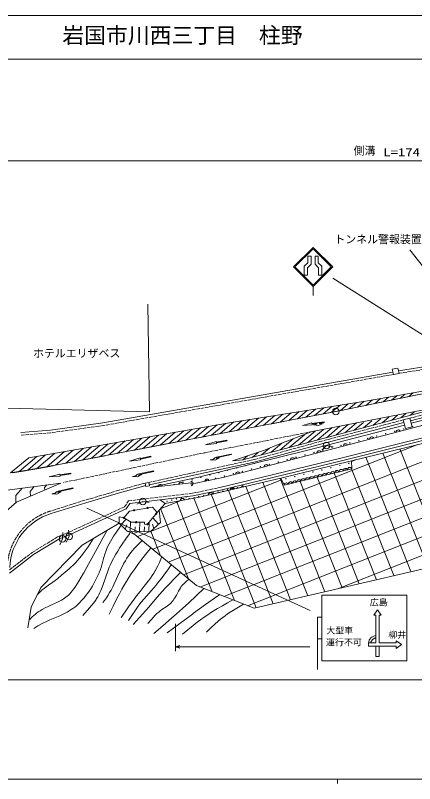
# Model space of a CAD drawing. Units: millimetres, scale not verified. Extents: x -141270 to 498730, y -17600 to 342400.
# Drawn here: x 212992 to 304418, y 166400 to 342400 of the extents above; entities that cross this region are included whole.
import ezdxf
from ezdxf.enums import TextEntityAlignment as Align

# ---------------------------------------------------------------- set-up
doc = ezdxf.new("R2010")
doc.units = ezdxf.units.MM
doc.header["$LTSCALE"] = 1000
doc.linetypes.add('CHAIN', pattern=[18.5, 12, -1.5, 3.5, -1.5])
doc.linetypes.add('USER1', pattern=[1, 0.8, -0.2])
for name, color, linetype, lineweight in [('M-BGD', 7, 'Continuous', 13), ('M-BMK-LINE', 2, 'CHAIN', 13), ('M-BMK-SRVR', 3, 'Continuous', 13), ('M-STR-HTXT', 7, 'Continuous', 13), ('M-STR-STRC', 7, 'Continuous', 13), ('M-TTL', 2, 'Continuous', 13), ('M-TTL-BAND', 7, 'Continuous', 13), ('M-TTL-LINE', 7, 'Continuous', 13), ('M-TTL-TXT', 7, 'Continuous', 13)]:
    doc.layers.add(name, color=color, linetype=linetype, lineweight=lineweight)
doc.layers.add('M-BMK-HTXT', color=7, linetype='Continuous')
doc.styles.add('ＭＳ ゴシック', font='')
doc.styles.get('ＭＳ ゴシック').set_extended_font_data('MS Gothic')

# ---------------------------------------------------------------- blocks, each defined once
blk = doc.blocks.new('BUHIN1')
at = {"color": 7, "linetype": 'Continuous', "lineweight": 13}
blk.add_lwpolyline([(0, 500), (115, 460), (212, 400), (322, 305), (382, 195), (418, 78), (418, -78), (382, -195), (322, -305), (212, -402), (115, -462), (0, -500)], dxfattribs=at)
blk = doc.blocks.new('BUHIN2')
at = {"color": 7, "linetype": 'Continuous', "lineweight": 13}
blk.add_lwpolyline([(0, -500), (115, -462.5), (212.5, -402.5), (322.5, -305), (382.5, -195), (420, -77.5), (420, 77.5), (382.5, 195), (322.5, 305), (212.5, 402.5), (115, 460), (0, 500)], dxfattribs=at)
blk = doc.blocks.new('BUHIN6')
at = {"color": 7, "linetype": 'Continuous', "lineweight": 13}
blk.add_lwpolyline([(-288, -1000), (0, 0), (285, -1000)], dxfattribs=at)
blk = doc.blocks.new('BUHIN8')
at = {"color": 3, "linetype": 'Continuous', "lineweight": 13}
for radius in [750, 22.5]:
    blk.add_circle((0, 0), radius, dxfattribs=at)
blk = doc.blocks.new('BUHIN9')
at = {"color": 7, "linetype": 'Continuous', "lineweight": 13}
blk.add_circle((0, 0), 750, dxfattribs=at)
blk = doc.blocks.new('BUHIN10')
at = {"color": 7, "linetype": 'Continuous', "lineweight": 13}
for radius in [150, 132, 115, 96.8, 79.5, 58.5, 40.5, 23.2, 4.5]:
    blk.add_circle((0, 0), radius, dxfattribs=at)

msp = doc.modelspace()

# ---------------------------------------------------------------- linework, layer by layer
at = {"layer": 'M-BGD'}
for p, q in [((243742, 251588), (243319, 276202)), ((300720, 261005), (309640, 262343)), ((232994, 249023), (299446, 260659)), ((299307, 261349), (300598, 261610)), ((299555, 260122), (299307, 261349)), ((300598, 261610), (300846, 260383)), ((303485, 249526), (345647, 260582)), ((293591, 254095), (320383, 258777)), ((300846, 260383), (299555, 260122)), ((318151, 258189), (288699, 252093)), ((333898, 255743), (267402, 238266)), ((299139, 254254), (300333, 255273)), ((301098, 254659), (302199, 255599)), ((303056, 255064), (304064, 255925)), ((262870, 249241), (293591, 254095)), ((265079, 240558), (315122, 253860)), ((289364, 252231), (291084, 253699)), ((291305, 252632), (292889, 253984)), ((293264, 253038), (294737, 254295)), ((295222, 253443), (296602, 254621)), ((297181, 253848), (298468, 254947)), ((303635, 248955), (325854, 254772)), ((211046, 252433), (243742, 251588)), ((288699, 252093), (221756, 239274)), ((277563, 249961), (279867, 251927)), ((279528, 250337), (281737, 252222)), ((306525, 252050), (280957, 247052)), ((281492, 250713), (283606, 252517)), ((283456, 251089), (285476, 252813)), ((285420, 251465), (287345, 253108)), ((287384, 251841), (289215, 253403)), ((335094, 252797), (287854, 241016)), ((287997, 240433), (335230, 252213)), ((247946, 217162), (334394, 251325)), ((251455, 214248), (342446, 250206)), ((265778, 247704), (268650, 250154)), ((267742, 248080), (270519, 250450)), ((269707, 248456), (272389, 250745)), ((271671, 248832), (274258, 251040)), ((273635, 249208), (276128, 251336)), ((275599, 249584), (277997, 251631)), ((294845, 248470), (296589, 249959)), ((296971, 249036), (298532, 250368)), ((299098, 249601), (300476, 250777)), ((301224, 250166), (302419, 251186)), ((301800, 249750), (303321, 250150)), ((303321, 250150), (303842, 248168)), ((303350, 250731), (304362, 251595)), ((216076, 241024), (262870, 249241)), ((220999, 247371), (232994, 249023)), ((253993, 245447), (257291, 248262)), ((255957, 245823), (259209, 248598)), ((257921, 246199), (261127, 248935)), ((259885, 246575), (263041, 249268)), ((261850, 246951), (264911, 249564)), ((263814, 247328), (266780, 249859)), ((278732, 248453), (280884, 249018)), ((278732, 248453), (280961, 248570)), ((279989, 242757), (302114, 248556)), ((280908, 248868), (280884, 249018)), ((283693, 249301), (280908, 248868)), ((282083, 248898), (280934, 248719)), ((280934, 248719), (280961, 248570)), ((281298, 248601), (282052, 248730)), ((282397, 248463), (281298, 248601)), ((282052, 248730), (282083, 248898)), ((282397, 248463), (283468, 248936)), ((282638, 248814), (282669, 248989)), ((282638, 248814), (283468, 248936)), ((283716, 249152), (282669, 248989)), ((282867, 244184), (301964, 249127)), ((283716, 249152), (283693, 249301)), ((284214, 245645), (287322, 248297)), ((286341, 246210), (289221, 248668)), ((288467, 246775), (291119, 249039)), ((327521, 249530), (289966, 240367)), ((290593, 247340), (292703, 249141)), ((292719, 247905), (294646, 249550)), ((302322, 247768), (301800, 249750)), ((302114, 248556), (302322, 247768)), ((303842, 248168), (302322, 247768)), ((302322, 247768), (303842, 248168)), ((303842, 248168), (303635, 248955)), ((214228, 246837), (220999, 247371)), ((244172, 243566), (247700, 246578)), ((246136, 243942), (249618, 246914)), ((248100, 244318), (251537, 247251)), ((250063, 244693), (253455, 247588)), ((252029, 245071), (255373, 247925)), ((280957, 247052), (272763, 243958)), ((275710, 243384), (279255, 246410)), ((277836, 243949), (281625, 247183)), ((279962, 244514), (283524, 247554)), ((282088, 245080), (285423, 247925)), ((234351, 241685), (238110, 244893)), ((236315, 242062), (240028, 245230)), ((238279, 242438), (241946, 245567)), ((240243, 242814), (243864, 245904)), ((242208, 243190), (245782, 246241)), ((255245, 211444), (340592, 245172)), ((256559, 244028), (258962, 244755)), ((258962, 244755), (258992, 244608)), ((258992, 244608), (261440, 245114)), ((261471, 244967), (259023, 244461)), ((261440, 245114), (261471, 244967)), ((273584, 242819), (276629, 245418)), ((224530, 239805), (228519, 243209)), ((226494, 240181), (230437, 243546)), ((228458, 240557), (232355, 243883)), ((230422, 240933), (234273, 244220)), ((232387, 241309), (236191, 244557)), ((244436, 220076), (305167, 244076)), ((259053, 244314), (256559, 244028)), ((259023, 244461), (259053, 244314)), ((267984, 240101), (282867, 244184)), ((269331, 241689), (271199, 243283)), ((272763, 243958), (270009, 242768)), ((271457, 242254), (274004, 244427)), ((284255, 243831), (283157, 242808)), ((284255, 243831), (285733, 243578)), ((301052, 243072), (311432, 216805)), ((213852, 237897), (217891, 241343)), ((215827, 238216), (219905, 241697)), ((217801, 238535), (221920, 242051)), ((220184, 238974), (224274, 242464)), ((222163, 239351), (226208, 242803)), ((241578, 240892), (244022, 241416)), ((244054, 241269), (241609, 240745)), ((244022, 241416), (244054, 241269)), ((254889, 236597), (279989, 242757)), ((259022, 241180), (259004, 241177)), ((262415, 241913), (259022, 241180)), ((259271, 241081), (262447, 241767)), ((262447, 241767), (262415, 241913)), ((270009, 242768), (262733, 240320)), ((265079, 240558), (266145, 241468)), ((267205, 241124), (268562, 242282)), ((293207, 241158), (303558, 214964)), ((297129, 242115), (307495, 215885)), ((211878, 237577), (216076, 241024)), ((239149, 240295), (241546, 241039)), ((241641, 240599), (239149, 240295)), ((241546, 241039), (241578, 240892)), ((241609, 240745), (241641, 240599)), ((243657, 234834), (267984, 240101)), ((258373, 240733), (257591, 240564)), ((257591, 240564), (258730, 240503)), ((258730, 240503), (259742, 241029)), ((259742, 241029), (258960, 240860)), ((260704, 209301), (338267, 239952)), ((262733, 240320), (265079, 240558)), ((287854, 241016), (264261, 235279)), ((264400, 234695), (287997, 240433)), ((273759, 236346), (289966, 240367)), ((289966, 240367), (290040, 238542)), ((289966, 240367), (290040, 238542)), ((289972, 240221), (290944, 240606)), ((217373, 238466), (211878, 237577)), ((221756, 239274), (217373, 238466)), ((244651, 238072), (241257, 237342)), ((241505, 237242), (244682, 237926)), ((244682, 237926), (244651, 238072)), ((267402, 238266), (260473, 236508)), ((290040, 238542), (274524, 234743)), ((290040, 238542), (274524, 234743)), ((289948, 238519), (299621, 214043)), ((220729, 236715), (223168, 237308)), ((223235, 236863), (220729, 236715)), ((223168, 237308), (223190, 237160)), ((223190, 237160), (225663, 237531)), ((225685, 237382), (223213, 237012)), ((223213, 237012), (223235, 236863)), ((225663, 237531), (225685, 237382)), ((240608, 236896), (239825, 236727)), ((239825, 236727), (240964, 236665)), ((240964, 236665), (241976, 237190)), ((241976, 237190), (241194, 237022)), ((241257, 237342), (241239, 237338)), ((243840, 234227), (254889, 236597)), ((243948, 224184), (273912, 236025)), ((260473, 236508), (253248, 234969)), ((273759, 236346), (255182, 232061)), ((273616, 236313), (283872, 210360)), ((274524, 234743), (273759, 236346)), ((274524, 234743), (273759, 236346)), ((282105, 236599), (291747, 212201)), ((286027, 237559), (295684, 213122)), ((223373, 235233), (209267, 233375)), ((213219, 230847), (223373, 235233)), ((217330, 234437), (216393, 233348)), ((220203, 234815), (219658, 234214)), ((219658, 234214), (219705, 233648)), ((226175, 234137), (222781, 233408)), ((226207, 233990), (226175, 234137)), ((236822, 233025), (242831, 234672)), ((242729, 235270), (243559, 235412)), ((242861, 234492), (242729, 235270)), ((243691, 234633), (242861, 234492)), ((243559, 235412), (243691, 234633)), ((253224, 235280), (243840, 234227)), ((253248, 234969), (253224, 235280)), ((265190, 234369), (255182, 232061)), ((264261, 235279), (259831, 234246)), ((259967, 233662), (265116, 234869)), ((259967, 233662), (264400, 234695)), ((265116, 234869), (265190, 234369)), ((265733, 234494), (275998, 208518)), ((266163, 207157), (335943, 234733)), ((269674, 235404), (279935, 209439)), ((278184, 235639), (287810, 211280)), ((213114, 232388), (213080, 230726)), ((214530, 234068), (213114, 232388)), ((216393, 233348), (216420, 232230)), ((222132, 232962), (221350, 232794)), ((221350, 232794), (222488, 232732)), ((222488, 232732), (223501, 233256)), ((223501, 233256), (222718, 233088)), ((222781, 233408), (222764, 233405)), ((223030, 233308), (226207, 233990)), ((229102, 230736), (236822, 233025)), ((253614, 232320), (239232, 230605)), ((246140, 231429), (253614, 232320)), ((259967, 233662), (253614, 232320)), ((253614, 232320), (259967, 233662)), ((257849, 232676), (268124, 206676)), ((261791, 233585), (272061, 207597)), ((210387, 228379), (213219, 230847)), ((221178, 228266), (229102, 230736)), ((239232, 230605), (238374, 229319)), ((242163, 231025), (240782, 230439)), ((242163, 231025), (243645, 230791)), ((247278, 230601), (245886, 229029)), ((247278, 230601), (246140, 231429)), ((246189, 229370), (251078, 231303)), ((255182, 232061), (247278, 230601)), ((255182, 232061), (247278, 230601)), ((249878, 231081), (258077, 210332)), ((253886, 231821), (263168, 208333)), ((238374, 229319), (225675, 223546)), ((229362, 229504), (280531, 206052)), ((243202, 225779), (245886, 229029)), ((245886, 229029), (246204, 226238)), ((245886, 229029), (246204, 226238)), ((246233, 229420), (252607, 213292)), ((287004, 211092), (333618, 229513)), ((236757, 226053), (236772, 227545)), ((236772, 227545), (237796, 227298)), ((237796, 227298), (239492, 226273)), ((245772, 225845), (244453, 227294)), ((236757, 226053), (228323, 220999)), ((238609, 224224), (236757, 226053)), ((237118, 225696), (238362, 226956)), ((238110, 224717), (238486, 225686)), ((239302, 224206), (239360, 226353)), ((239492, 226273), (242530, 226273)), ((241450, 224148), (241507, 226273)), ((242530, 226273), (242530, 225814)), ((242530, 225814), (243202, 225779)), ((243575, 224090), (243635, 226304)), ((246204, 226238), (243837, 224083)), ((246204, 226238), (243837, 224083)), ((244708, 224876), (244376, 225837)), ((225675, 223546), (222931, 222383)), ((223816, 222467), (223888, 223965)), ((225325, 223009), (225176, 224501)), ((243837, 224083), (238609, 224224)), ((238609, 224224), (240345, 223472)), ((243837, 224083), (238609, 224224)), ((239696, 224195), (239906, 223662)), ((239906, 223662), (241156, 224156)), ((240376, 224177), (240405, 225245)), ((240926, 222990), (243702, 224087)), ((242513, 224119), (242542, 225204)), ((243987, 224219), (246205, 218607)), ((222931, 222383), (217172, 218856)), ((223816, 222467), (223160, 221118)), ((225325, 223009), (224609, 221690)), ((240345, 223472), (254461, 211752)), ((228323, 220999), (218808, 211310)), ((267663, 206568), (329880, 221120)), ((217172, 218856), (211653, 214613)), ((218808, 211310), (216612, 206849)), ((254461, 211752), (267663, 206568)), ((216612, 206849), (215880, 202074))]:
    msp.add_line(p, q, dxfattribs=at)
at = {"layer": 'M-BGD', "linetype": 'USER1'}
for p, q in [((300840, 260417), (309729, 261750)), ((345496, 261162), (303332, 250106)), ((299551, 260141), (233087, 248430)), ((233087, 248430), (221063, 246774)), ((282713, 244763), (301814, 249708)), ((221063, 246774), (214275, 246239)), ((280957, 247052), (256409, 242218)), ((267841, 240684), (282713, 244763)), ((256409, 242218), (224041, 235391)), ((243559, 235412), (267841, 240684)), ((242730, 235266), (236658, 233602)), ((253516, 232913), (259843, 234249)), ((236658, 233602), (228927, 231310)), ((238886, 231168), (253516, 232913)), ((228927, 231310), (221000, 228839)), ((237970, 229794), (238886, 231168)), ((225434, 224096), (237970, 229794)), ((222656, 222918), (225434, 224096)), ((216832, 219351), (222656, 222918)), ((211684, 215394), (216832, 219351))]:
    msp.add_line(p, q, dxfattribs=at)
at = {"layer": 'M-BGD'}
msp.add_lwpolyline([(237796, 227298), (239140, 228820), (244366, 229756), (245436, 228484), (243202, 225779), (242530, 225814), (242530, 226273), (239492, 226273)], close=True, dxfattribs=at)
for points in [[(217185, 201975), (218141, 202518), (219113, 203048), (220112, 203544), (220886, 203888), (221669, 204214), (223208, 204859), (223789, 205126), (224371, 205415), (224854, 205677), (225327, 205955), (225795, 206259), (226185, 206536), (226571, 206836), (226968, 207170), (227361, 207527), (227769, 207927), (228170, 208349), (228722, 208973), (229134, 209478), (229529, 209994), (229901, 210514), (230257, 211044), (230631, 211646), (230975, 212246), (231301, 212855), (231605, 213465), (231890, 214083), (232149, 214691), (232393, 215315), (232611, 215928), (232810, 216547), (232879, 216778), (233210, 217994), (233562, 219210), (233600, 219323), (233775, 219808), (233969, 220285), (234197, 220792), (234447, 221299), (234749, 221861), (235070, 222415), (235481, 223081), (235912, 223740), (237210, 225606)], [(216270, 204023), (216764, 204505), (217279, 204978), (217507, 205172), (217867, 205456), (218248, 205730), (218673, 206011), (219110, 206274), (219849, 206674), (220539, 207009), (221247, 207330), (222632, 207955), (223102, 208184), (223571, 208435), (223924, 208645), (224265, 208871), (224576, 209104), (224857, 209340), (225133, 209598), (225438, 209915), (225736, 210253), (225990, 210562), (226364, 211047), (226727, 211551), (227135, 212156), (227527, 212772), (228077, 213690), (228611, 214619), (228641, 214671), (229771, 216686), (230883, 218709), (233915, 224350)], [(228425, 204944), (229995, 206683), (230434, 207202), (230865, 207741), (231174, 208158), (231473, 208594), (231606, 208804), (231854, 209224), (232085, 209654), (232330, 210156), (232557, 210668), (233006, 211815), (234236, 215293), (234506, 215958), (234799, 216625), (235114, 217293), (235448, 217952), (235636, 218305), (236022, 218994), (236430, 219681), (236928, 220477), (237449, 221271), (238264, 222461), (239101, 223648), (239299, 223925)], [(218029, 209727), (218585, 210261), (219154, 210779), (219583, 211137), (220054, 211491), (220545, 211836), (221572, 212550), (222129, 212972), (222682, 213415), (223560, 214141), (224420, 214854), (225274, 215588), (225725, 215997), (226232, 216480), (226732, 216985), (227211, 217496), (227676, 218022), (228118, 218552), (228551, 219103), (228773, 219399), (229221, 220024), (229657, 220668), (230821, 222496)], [(242034, 222070), (241317, 221385), (240615, 220687), (240197, 220244), (239788, 219782), (239515, 219451), (239187, 219024), (238875, 218584), (238504, 218015), (238173, 217467), (237855, 216900), (237499, 216217), (237155, 215516), (236905, 214981), (235633, 212208), (235273, 211473), (234895, 210747), (234579, 210180), (234240, 209615), (234230, 209599), (233823, 208973), (233394, 208350), (233055, 207869)], [(234491, 205241), (235359, 207023), (236244, 208794), (236807, 209877), (237386, 210949), (237887, 211836), (238405, 212714), (238478, 212833), (238986, 213647), (239516, 214459), (240386, 215717), (241040, 216613), (241716, 217504), (242784, 218863), (243873, 220218), (244030, 220412)], [(237205, 204435), (238113, 205789), (239043, 207139), (240005, 208464), (240766, 209453), (241550, 210438), (242487, 211609), (243410, 212793), (243440, 212833), (243904, 213459), (244352, 214096), (244680, 214596), (244997, 215114), (245052, 215208), (245341, 215732), (245616, 216275), (245986, 217062), (246339, 217858), (246542, 218327)], [(238859, 203756), (239658, 204955), (240473, 206141), (240992, 206863), (241526, 207572), (241828, 207955), (242406, 208656), (243006, 209351), (244126, 210616), (245230, 211893), (245306, 211985), (245878, 212692), (246433, 213412), (247159, 214392), (247875, 215392), (248685, 216548)], [(239962, 202823), (241433, 204444), (242889, 206079), (243525, 206810), (245019, 208568), (246535, 210319), (246621, 210415), (247396, 211263), (248193, 212104), (249492, 213432), (250814, 214754), (250828, 214768)], [(252726, 213192), (252259, 212823), (251800, 212434), (251539, 212188), (251285, 211922), (251194, 211817), (250986, 211553), (250787, 211268), (250545, 210877), (250319, 210475), (250183, 210218), (249863, 209605), (249522, 208996), (249302, 208652), (249099, 208366), (248880, 208092), (248651, 207838), (248401, 207591), (248160, 207380), (247845, 207136), (247509, 206902), (246562, 206271), (246186, 205992), (245822, 205698), (245419, 205343), (245028, 204972), (244537, 204472), (244058, 203956), (243299, 203106)], [(244704, 200804), (246749, 202547), (248780, 204304), (249873, 205270), (251289, 206549), (252691, 207844), (256139, 211093)], [(247772, 200970), (250658, 203119), (253563, 205257), (253782, 205416), (256555, 207414), (259348, 209402), (259739, 209680)], [(251241, 200628), (252452, 201639), (253675, 202634), (254612, 203364), (255390, 203942), (256189, 204510), (257032, 205085), (257894, 205648), (259254, 206491), (260409, 207170), (261574, 207831), (262761, 208493)], [(256762, 201116), (257739, 202056), (258728, 202979), (259347, 203531), (259986, 204074), (261013, 204879), (261588, 205290), (262175, 205684), (262933, 206166), (263703, 206631), (265237, 207520)]]:
    msp.add_lwpolyline(points, dxfattribs=at)
for centre in [(303952, 248194), (297797, 246576), (299849, 247115), (301901, 247654), (291643, 244958), (293694, 245498), (295746, 246037), (285488, 243341), (287539, 243880), (289591, 244419), (277281, 241184), (279333, 241723), (281384, 242262), (283436, 242801), (271126, 239566), (273178, 240105), (275229, 240644), (289349, 239784), (259572, 237626), (261624, 238165), (264971, 237948), (267023, 238487), (269074, 239027), (281107, 237766), (283168, 238271), (285228, 238775), (286511, 237997), (287289, 239280), (288571, 238502), (253418, 236008), (255469, 236548), (256765, 235791), (257521, 237087), (258816, 236331), (260868, 236870), (262920, 237409), (274926, 236253), (276986, 236757), (278269, 235979), (279047, 237262), (280329, 236484), (282390, 236988), (284450, 237493), (249314, 234930), (251366, 235469), (263803, 234219), (264905, 234474), (276208, 235475), (256086, 232439), (257189, 232693), (258291, 232948), (259393, 233202), (260496, 233456), (261598, 233711), (262701, 233965), (247691, 231083), (248793, 231337), (249896, 231592), (250998, 231846), (252779, 231676), (253881, 231930), (254984, 232185)]:
    msp.add_circle(centre, 50, dxfattribs=at)
for centre, radius, start, end in [((259214, 240207), 991, 102.18652, 147.96765), ((259384, 240592), 502, 103.02264, 147.59296), ((267779, 239783), 50, 219.68433, 347.89617), ((263676, 238704), 50, 122.15493, 85.42557), ((265727, 239244), 50, 178.94668, 28.63381), ((241448, 236369), 991, 102.1402, 147.92133), ((241618, 236753), 502, 102.97632, 147.54657), ((254713, 235252), 50, 46.73585, 157.30835), ((222972, 232435), 991, 102.11554, 147.89667), ((223142, 232819), 502, 102.9516, 147.52191), ((247012, 231507), 50, 155.82202, 37.78044), ((250574, 231167), 50, 66.11255, 134.81497), ((251676, 231422), 50, 0.56511, 200.36241), ((252100, 232100), 50, 135.1012, 58.50125), ((225195, 215378), 13500, 107.30933, 177.67847)]:
    msp.add_arc(centre, radius, start, end, dxfattribs=at)
at = {"layer": 'M-BGD', "linetype": 'USER1'}
msp.add_arc((225195, 215378), 14100, 107.30933, 177.67847, dxfattribs=at)
at = {"layer": 'M-BMK-LINE'}
for p, q in [((288699, 252093), (318151, 258189)), ((221756, 239274), (288699, 252093))]:
    msp.add_line(p, q, dxfattribs=at)
msp.add_arc((177898, 465053), 230000, 269.37949, 280.9929, dxfattribs=at)
at = {"layer": 'M-STR-HTXT'}
for p, q in [((211200, 309095), (374548, 309095)), ((249653, 203027), (249653, 196741)), ((249653, 197741), (280432, 197741)), ((205252, 190208), (392134, 190208))]:
    msp.add_line(p, q, dxfattribs=at)
at = {"layer": 'M-STR-STRC'}
for p, q in [((276652, 284755), (281152, 289255)), ((277006, 284755), (281152, 288902)), ((285652, 284755), (281152, 289255)), ((285299, 284755), (281152, 288902)), ((321781, 265119), (303287, 288717)), ((279943, 287255), (279943, 285744)), ((279943, 287255), (280693, 287255)), ((280693, 287255), (280693, 285433)), ((281610, 287255), (281610, 285433)), ((281610, 287255), (282360, 287255)), ((282360, 287255), (282360, 285744)), ((279110, 284910), (279943, 285744)), ((279860, 284600), (280693, 285433)), ((282443, 284600), (281610, 285433)), ((283193, 284910), (282360, 285744)), ((276652, 284755), (281152, 280255)), ((277006, 284755), (281152, 280608)), ((279110, 284910), (279110, 282891)), ((279860, 284600), (279860, 282891)), ((281152, 280608), (285299, 284755)), ((281152, 280255), (285652, 284755)), ((282443, 284600), (282443, 282891)), ((283193, 284910), (283193, 282891)), ((279110, 282891), (279860, 282891)), ((282443, 282891), (283193, 282891)), ((315428, 263392), (285661, 282192)), ((281152, 280255), (281152, 278255)), ((283177, 209570), (302669, 209570)), ((283177, 209570), (283177, 194570)), ((302669, 209570), (302669, 194570)), ((295044, 204988), (295919, 206238)), ((295919, 206238), (296794, 204988)), ((282177, 204570), (283177, 204570)), ((282177, 204570), (282177, 192570)), ((295544, 204988), (295044, 204988)), ((295544, 204988), (295544, 200195)), ((295544, 204988), (295544, 200195)), ((296794, 204988), (296294, 204988)), ((296294, 204988), (296294, 198621)), ((282177, 199570), (283177, 199570)), ((295544, 200195), (295544, 199524)), ((295544, 200195), (295544, 199524)), ((295544, 199524), (295544, 198621)), ((295544, 199524), (295544, 198621)), ((300169, 199121), (301419, 198246)), ((300169, 198621), (300169, 199121)), ((293828, 198621), (293828, 197871)), ((294335, 197871), (293828, 197871)), ((295544, 197871), (293828, 197871)), ((293841, 198621), (294034, 198621)), ((294034, 198621), (294759, 198621)), ((294335, 197871), (295544, 197871)), ((294759, 198621), (295544, 198621)), ((295544, 197871), (300169, 197871)), ((295544, 197871), (295544, 196683)), ((296294, 198621), (300169, 198621)), ((296294, 197871), (296294, 195496)), ((296294, 197871), (296294, 195496)), ((301419, 198246), (300169, 197371)), ((300169, 197371), (300169, 197871)), ((295544, 196178), (295544, 196683)), ((295544, 196178), (295544, 195496)), ((295544, 195496), (296294, 195496)), ((283177, 194570), (302669, 194570))]:
    msp.add_line(p, q, dxfattribs=at)
for centre, start, end in [((295824, 198359), 98.32797, 172.46396), ((296254, 198014), 110.79086, 162.35281)]:
    msp.add_arc(centre, 2000, start, end, dxfattribs=at)
at = {"layer": 'M-TTL'}
msp.add_line((498730, 342400), (-141270, 342400), dxfattribs=at)
at = {"layer": 'M-TTL-BAND'}
for p, q in [((-141270, 167400), (397730, 167400)), ((286730, 167400), (286730, 166400))]:
    msp.add_line(p, q, dxfattribs=at)
at = {"layer": 'M-TTL-LINE'}
msp.add_line((-141270, 332400), (498730, 332400), dxfattribs=at)

# ---------------------------------------------------------------- block references
at = {"layer": 'M-BGD'}
for name, p, rotation in [('BUHIN1', (300650, 247005), 104.72602), ('BUHIN1', (294605, 245416), 104.72602), ('BUHIN1', (288560, 243827), 104.72602), ('BUHIN1', (276470, 240649), 104.72602), ('BUHIN1', (282515, 242238), 104.72602), ('BUHIN1', (270425, 239060), 104.72602), ('BUHIN1', (263938, 237387), 104.23728), ('BUHIN1', (256861, 235739), 102.02214), ('BUHIN1', (246186, 234490), 96.40435), ('BUHIN1', (250878, 235017), 96.40435), ('BUHIN1', (253236, 235125), 4.39871), ('BUHIN1', (262688, 233792), 102.99039), ('BUHIN1', (257684, 232638), 102.99039), ('BUHIN1', (251230, 231331), 100.46375), ('BUHIN10', (240203, 229010), 280.15772), ('BUHIN10', (243265, 229559), 280.15772), ('BUHIN10', (237796, 227298), 318.55051), ('BUHIN10', (237796, 227298), 58.86103), ('BUHIN10', (245226, 228230), 140.44033), ('BUHIN10', (240621, 226273), 90), ('BUHIN10', (243246, 225832), 140.44033)]:
    msp.add_blockref(name, p, dxfattribs=dict(at, rotation=rotation))
for p in [(284255, 243831), (242163, 231025), (225325, 223009), (223816, 222467)]:
    msp.add_blockref('BUHIN9', p, dxfattribs=at)
at = {"layer": 'M-BGD', "xscale": 0.9984431, "yscale": 0.9984431, "rotation": 103.75728}
for p in [(284706, 237236), (285676, 237473), (286646, 237710), (287616, 237948), (288586, 238185), (289555, 238423), (276948, 235336), (277918, 235574), (278888, 235811), (279857, 236048), (280827, 236286), (281797, 236523), (282767, 236761), (283737, 236998), (275008, 234861), (275978, 235099)]:
    msp.add_blockref('BUHIN2', p, dxfattribs=at)
at = {"layer": 'M-BMK-SRVR'}
msp.add_blockref('BUHIN8', (286381, 251649), dxfattribs=at)
at = {"layer": 'M-STR-HTXT', "rotation": 90}
msp.add_blockref('BUHIN6', (249653, 197741), dxfattribs=at)

# ---------------------------------------------------------------- texts
at = {"layer": 'M-BMK-HTXT', "style": 'ＭＳ ゴシック'}
msp.add_text('ホテルエリザベス', height=1833, dxfattribs=at).set_placement((217035, 263520), align=Align.BOTTOM_LEFT)
at = {"layer": 'M-STR-HTXT', "style": 'ＭＳ ゴシック'}
msp.add_text('側溝', height=1833, dxfattribs=at).set_placement((290448, 309925), align=Align.BOTTOM_LEFT)
at = {"layer": 'M-STR-HTXT', "style": 'ＭＳ ゴシック', "width": 1.35}
msp.add_text('L=174.0', height=1833, dxfattribs=at).set_placement((297225, 309578), align=Align.BOTTOM_LEFT)
at = {"layer": 'M-STR-STRC', "style": 'ＭＳ ゴシック'}
for s, height, p in [('トンネル警報装置', 1833, (286049, 289638)), ('広島', 1466, (294138, 206766)), ('大型車', 1466, (284196, 200306)), ('柳井', 1466, (298392, 199297)), ('運行不可', 1466, (284124, 197605))]:
    msp.add_text(s, height=height, dxfattribs=at).set_placement(p, align=Align.BOTTOM_LEFT)
at = {"layer": 'M-TTL-TXT', "style": 'ＭＳ ゴシック'}
msp.add_text('岩国市川西三丁目\u3000柱野', height=3666, dxfattribs=at).set_placement((223753, 334900), align=Align.BOTTOM_LEFT)

doc.saveas('drawing.dxf')
